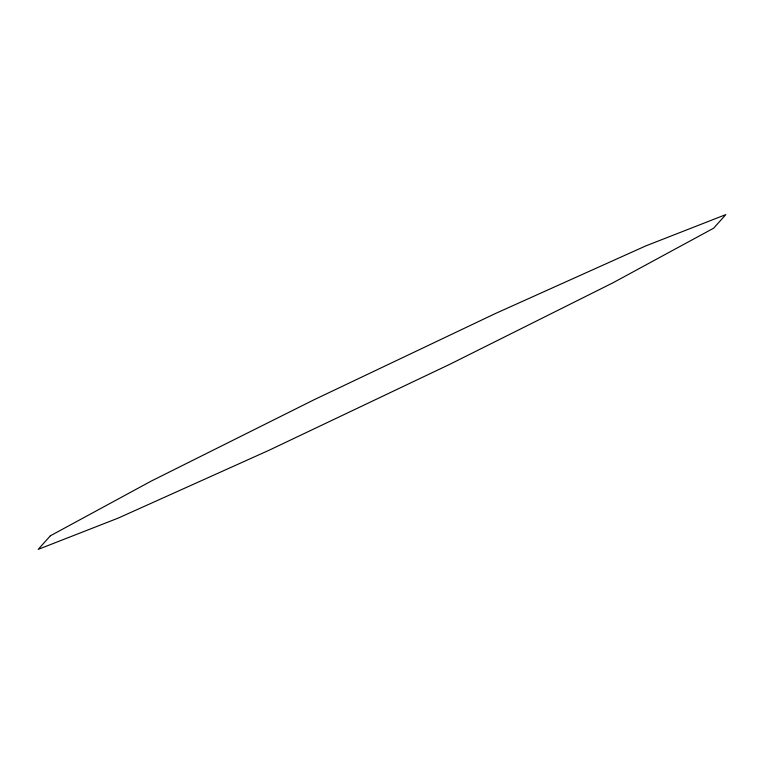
<?xml version="1.0" encoding="UTF-8"?>
<svg xmlns="http://www.w3.org/2000/svg" width="764" height="764" viewBox="0 0 764 764"><rect width="100%" height="100%" fill="white"/><g stroke="black" fill="none" stroke-linecap="round" stroke-linejoin="round"><path stroke-width="1.15" d="M50.357 535.803L38.2 549.383L118.162 518.116L268.823 450.368L449.815 364.304L612.623 282.986L713.643 228.197L725.8 214.617L645.838 245.884L495.177 313.632L314.185 399.696L151.377 481.014L50.357 535.803"/></g></svg>
